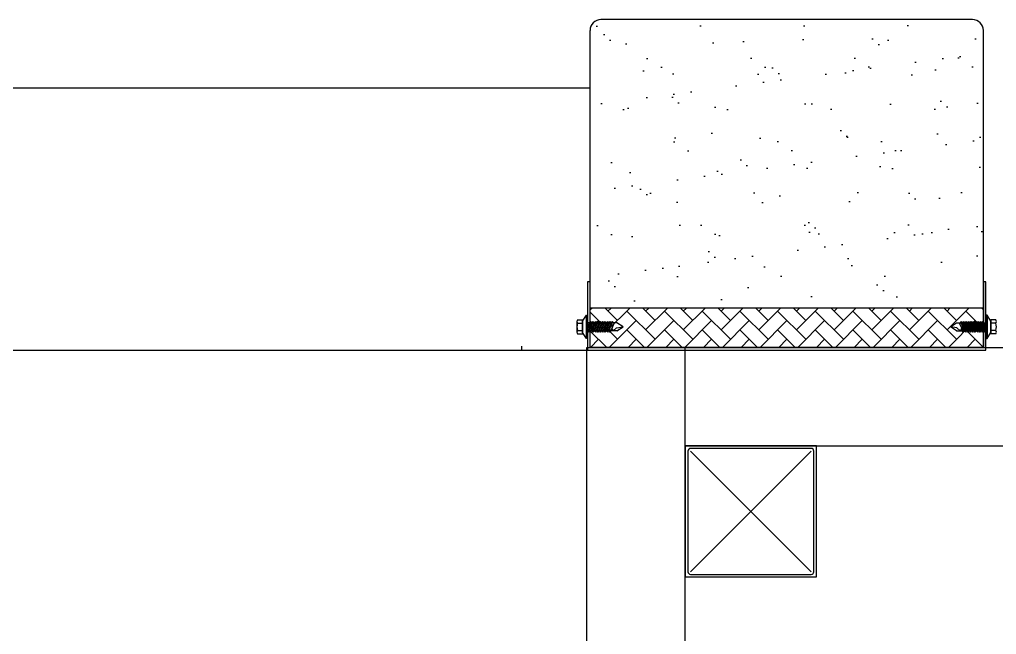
# Model space of a CAD drawing. Header units: millimetres. Extents: x 1448 to 104164, y -19509 to -89.
# Drawn here: x 4765 to 5510, y -11911 to -11442 of the extents above; entities that cross this region are included whole.
import ezdxf

# ---------------------------------------------------------------- set-up
doc = ezdxf.new("R2010")
doc.units = ezdxf.units.MM
doc.header["$LTSCALE"] = 60
doc.header["$MEASUREMENT"] = 0
doc.layers.get('0').update_dxf_attribs({"linetype": 'CONTINUOUS'})
for name, color, linetype in [('8', 8, 'CONTINUOUS'), ('BOLT', 8, 'CONTINUOUS'), ('dockseal', 50, 'CONTINUOUS'), ('FIN(패널-T75 글라스울)', 6, 'CONTINUOUS'), ('OVERHEAD DOOR - ETC', 252, 'CONTINUOUS'), ('오버헤드 FR', 7, 'CONTINUOUS'), ('외형선', 3, 'CONTINUOUS')]:
    doc.layers.add(name, color=color, linetype=linetype)

msp = doc.modelspace()

# ---------------------------------------------------------------- hatches: boundary and pattern name
at = {"ltscale": 0.002}
h = msp.add_hatch(dxfattribs=at)
h.set_pattern_fill('AR-SAND', color=8, angle=180, style=0)
h.set_pattern_definition([(217.5, (21377138.33, -50966502.23), (1.600031296, -48.941323733), [0, -38.608, 0, -43.18, 0, -41.275]), (187.5, (21377138.33, -50966502.23), (-44.95232831, -71.68251006), [0, -20.828, 0, -34.798, 0, -13.335]), (147.5, (21377169.573, -50966502.23), (-79.099237024, -0.143718468), [0, -12.7, 0, -45.72, 0, -59.69]), (137.5, (21377169.57, -50966502.23), (-76.35564525, -22.292932326), [0, -6.35, 0, -29.972, 0, -34.29])])
h.paths.add_polyline_path([(5491.87, -11441.94, -0.414214), (5500.2, -11450.27), (5500.2, -11661.94), (5200.2, -11661.94), (5200.2, -11450.27, -0.414214), (5208.53, -11441.94)])
h = msp.add_hatch(dxfattribs=at)
h.set_pattern_fill('AR-HBONE', color=8, scale=0.1, angle=180, style=0)
h.set_pattern_definition([(225, (21376204.686, -50966377.403), (-7e-15, -14.3684097937), [30.48, -10.16]), (315, (21376197.502, -50966384.587), (-7e-15, -14.3684097937), [30.48, -10.16])])
h.paths.add_polyline_path([(5500.2, -11661.94), (5200.2, -11661.94), (5200.2, -11691.94), (5500.2, -11691.94)])

# ---------------------------------------------------------------- linework, layer by layer
msp.add_line((5147.87, -11693.94), (5199.87, -11693.94))
at = {"color": 8, "ltscale": 0.002}
msp.add_lwpolyline([(5200.2, -11641.94), (5198.2, -11641.94), (5198.2, -11693.94), (5502.2, -11693.94), (5502.2, -11641.94), (5500.2, -11641.94), (5500.2, -11691.94), (5200.2, -11691.94)], close=True, dxfattribs=at)
at = {"color": 8}
msp.add_lwpolyline([(5500.2, -11661.94), (5500.2, -11691.94), (5200.2, -11691.94), (5200.2, -11661.94)], dxfattribs=at)
at = {"layer": '8'}
for p, q in [((2895.87, -11493.94), (5200.2, -11493.94)), ((2895.87, -11493.94), (5200.2, -11493.94)), ((2897.87, -11693.94), (5197.87, -11693.94)), ((2897.87, -11693.94), (5197.87, -11693.94))]:
    msp.add_line(p, q, dxfattribs=at)
at = {"layer": 'BOLT', "color": 8}
for p, q in [((5190.2, -11672.17), (5190.2, -11680.31)), ((5190.7, -11670.99), (5194.4, -11670.99)), ((5190.7, -11673.53), (5194.4, -11673.53)), ((5194.4, -11670.99), (5194.4, -11681.49)), ((5200.6, -11672.09), (5198.2, -11678)), ((5199.8, -11673.09), (5198.2, -11673.09)), ((5202.43, -11672.09), (5199.02, -11680.39)), ((5202.43, -11672.09), (5199.02, -11680.39)), ((5201.63, -11673.09), (5200.6, -11673.09)), ((5204.27, -11672.09), (5200.85, -11680.39)), ((5204.27, -11672.09), (5200.85, -11680.39)), ((5203.46, -11673.09), (5202.43, -11673.09)), ((5206.1, -11672.09), (5202.68, -11680.39)), ((5206.1, -11672.09), (5202.68, -11680.39)), ((5205.29, -11673.09), (5204.27, -11673.09)), ((5207.93, -11672.09), (5204.51, -11680.39)), ((5207.93, -11672.09), (5204.51, -11680.39)), ((5207.13, -11673.09), (5206.1, -11673.09)), ((5209.76, -11672.09), (5206.35, -11680.39)), ((5209.76, -11672.09), (5206.35, -11680.39)), ((5208.96, -11673.09), (5207.93, -11673.09)), ((5211.6, -11672.09), (5208.18, -11680.39)), ((5211.6, -11672.09), (5208.18, -11680.39)), ((5210.79, -11673.09), (5209.76, -11673.09)), ((5213.43, -11672.09), (5210.01, -11680.39)), ((5213.43, -11672.09), (5210.01, -11680.39)), ((5212.63, -11673.09), (5211.6, -11673.09)), ((5215.26, -11672.09), (5211.85, -11680.39)), ((5215.26, -11672.09), (5211.85, -11680.39)), ((5214.46, -11673.09), (5213.43, -11673.09)), ((5217.1, -11672.09), (5213.68, -11680.39)), ((5217.1, -11672.09), (5213.68, -11680.39)), ((5216.29, -11673.09), (5215.26, -11673.09)), ((5220.57, -11673.09), (5217.1, -11673.09)), ((5479.83, -11673.09), (5483.3, -11673.09)), ((5483.3, -11672.09), (5486.72, -11680.39)), ((5483.3, -11672.09), (5486.72, -11680.39)), ((5484.11, -11673.09), (5485.14, -11673.09)), ((5485.14, -11672.09), (5488.55, -11680.39)), ((5485.14, -11672.09), (5488.55, -11680.39)), ((5485.94, -11673.09), (5486.97, -11673.09)), ((5486.97, -11672.09), (5490.39, -11680.39)), ((5486.97, -11672.09), (5490.39, -11680.39)), ((5487.77, -11673.09), (5488.8, -11673.09)), ((5488.8, -11672.09), (5492.22, -11680.39)), ((5488.8, -11672.09), (5492.22, -11680.39)), ((5489.61, -11673.09), (5490.63, -11673.09)), ((5490.63, -11672.09), (5494.05, -11680.39)), ((5490.63, -11672.09), (5494.05, -11680.39)), ((5491.44, -11673.09), (5492.47, -11673.09)), ((5492.47, -11672.09), (5495.89, -11680.39)), ((5492.47, -11672.09), (5495.89, -11680.39)), ((5493.27, -11673.09), (5494.3, -11673.09)), ((5494.3, -11672.09), (5497.72, -11680.39)), ((5494.3, -11672.09), (5497.72, -11680.39)), ((5495.1, -11673.09), (5496.13, -11673.09)), ((5496.13, -11672.09), (5499.55, -11680.39)), ((5496.13, -11672.09), (5499.55, -11680.39)), ((5496.94, -11673.09), (5497.97, -11673.09)), ((5497.97, -11672.09), (5501.38, -11680.39)), ((5497.97, -11672.09), (5501.38, -11680.39)), ((5498.77, -11673.09), (5499.8, -11673.09)), ((5499.8, -11672.09), (5502.2, -11678)), ((5500.6, -11673.09), (5502.2, -11673.09)), ((5506, -11670.99), (5506, -11681.49)), ((5509.7, -11670.99), (5506, -11670.99)), ((5509.7, -11673.53), (5506, -11673.53)), ((5190.7, -11678.96), (5194.4, -11678.96)), ((5190.7, -11681.49), (5194.4, -11681.49)), ((5199.02, -11679.39), (5198.2, -11679.39)), ((5200.85, -11679.39), (5199.82, -11679.39)), ((5202.68, -11679.39), (5201.65, -11679.39)), ((5204.51, -11679.39), (5203.49, -11679.39)), ((5206.35, -11679.39), (5205.32, -11679.39)), ((5208.18, -11679.39), (5207.15, -11679.39)), ((5210.01, -11679.39), (5208.98, -11679.39)), ((5211.85, -11679.39), (5210.82, -11679.39)), ((5213.68, -11679.39), (5212.65, -11679.39)), ((5215.51, -11679.39), (5214.48, -11679.39)), ((5216.75, -11677.38), (5215.51, -11680.39)), ((5216.75, -11677.38), (5215.51, -11680.39)), ((5220.57, -11679.39), (5216.32, -11679.39)), ((5479.83, -11679.39), (5484.08, -11679.39)), ((5483.65, -11677.38), (5484.89, -11680.39)), ((5483.65, -11677.38), (5484.89, -11680.39)), ((5484.89, -11679.39), (5485.92, -11679.39)), ((5486.72, -11679.39), (5487.75, -11679.39)), ((5488.55, -11679.39), (5489.58, -11679.39)), ((5490.39, -11679.39), (5491.42, -11679.39)), ((5492.22, -11679.39), (5493.25, -11679.39)), ((5494.05, -11679.39), (5495.08, -11679.39)), ((5495.89, -11679.39), (5496.91, -11679.39)), ((5497.72, -11679.39), (5498.75, -11679.39)), ((5499.55, -11679.39), (5500.58, -11679.39)), ((5501.38, -11679.39), (5502.2, -11679.39)), ((5509.7, -11678.96), (5506, -11678.96)), ((5509.7, -11681.49), (5506, -11681.49))]:
    msp.add_line(p, q, dxfattribs=at)
for points in [[(5194.4, -11680.54), (5194.4, -11671.94), (5197.4, -11667.24), (5197.4, -11685.24)], [(5197.4, -11685.24), (5197.4, -11667.24), (5198.2, -11667.24), (5198.2, -11685.24)], [(5503, -11685.24), (5503, -11667.24), (5502.2, -11667.24), (5502.2, -11685.24)], [(5506, -11680.54), (5506, -11671.94), (5503, -11667.24), (5503, -11685.24)], [(5199.02, -11680.39), (5199.82, -11679.39), (5202.43, -11673.09), (5202.43, -11672.09), (5201.63, -11673.09), (5199.02, -11679.39)], [(5200.85, -11680.39), (5201.65, -11679.39), (5204.27, -11673.09), (5204.27, -11672.09), (5203.46, -11673.09), (5200.85, -11679.39)], [(5202.68, -11680.39), (5203.49, -11679.39), (5206.1, -11673.09), (5206.1, -11672.09), (5205.29, -11673.09), (5202.68, -11679.39)], [(5204.51, -11680.39), (5205.32, -11679.39), (5207.93, -11673.09), (5207.93, -11672.09), (5207.13, -11673.09), (5204.51, -11679.39)], [(5206.35, -11680.39), (5207.15, -11679.39), (5209.76, -11673.09), (5209.76, -11672.09), (5208.96, -11673.09), (5206.35, -11679.39)], [(5208.18, -11680.39), (5208.98, -11679.39), (5211.6, -11673.09), (5211.6, -11672.09), (5210.79, -11673.09), (5208.18, -11679.39)], [(5210.01, -11680.39), (5210.82, -11679.39), (5213.43, -11673.09), (5213.43, -11672.09), (5212.63, -11673.09), (5210.01, -11679.39)], [(5211.85, -11680.39), (5212.65, -11679.39), (5215.26, -11673.09), (5215.26, -11672.09), (5214.46, -11673.09), (5211.85, -11679.39)], [(5213.68, -11680.39), (5214.48, -11679.39), (5217.1, -11673.09), (5217.1, -11672.09), (5216.29, -11673.09), (5213.68, -11679.39)], [(5486.72, -11680.39), (5485.92, -11679.39), (5483.3, -11673.09), (5483.3, -11672.09), (5484.11, -11673.09), (5486.72, -11679.39)], [(5488.55, -11680.39), (5487.75, -11679.39), (5485.14, -11673.09), (5485.14, -11672.09), (5485.94, -11673.09), (5488.55, -11679.39)], [(5490.39, -11680.39), (5489.58, -11679.39), (5486.97, -11673.09), (5486.97, -11672.09), (5487.77, -11673.09), (5490.39, -11679.39)], [(5492.22, -11680.39), (5491.42, -11679.39), (5488.8, -11673.09), (5488.8, -11672.09), (5489.61, -11673.09), (5492.22, -11679.39)], [(5494.05, -11680.39), (5493.25, -11679.39), (5490.63, -11673.09), (5490.63, -11672.09), (5491.44, -11673.09), (5494.05, -11679.39)], [(5495.89, -11680.39), (5495.08, -11679.39), (5492.47, -11673.09), (5492.47, -11672.09), (5493.27, -11673.09), (5495.89, -11679.39)], [(5497.72, -11680.39), (5496.91, -11679.39), (5494.3, -11673.09), (5494.3, -11672.09), (5495.1, -11673.09), (5497.72, -11679.39)], [(5499.55, -11680.39), (5498.75, -11679.39), (5496.13, -11673.09), (5496.13, -11672.09), (5496.94, -11673.09), (5499.55, -11679.39)], [(5501.38, -11680.39), (5500.58, -11679.39), (5497.97, -11673.09), (5497.97, -11672.09), (5498.77, -11673.09), (5501.38, -11679.39)], [(5215.51, -11680.39), (5216.32, -11679.39), (5216.75, -11678.38), (5216.75, -11677.38), (5215.95, -11678.38), (5215.51, -11679.39)], [(5484.89, -11680.39), (5484.08, -11679.39), (5483.65, -11678.38), (5483.65, -11677.38), (5484.45, -11678.38), (5484.89, -11679.39)]]:
    msp.add_lwpolyline(points, close=True, dxfattribs=at)
for points in [[(5198.2, -11678.88), (5200.6, -11673.09), (5200.6, -11672.09), (5199.8, -11673.09), (5198.2, -11676.94)], [(5201, -11673.09), (5200.6, -11672.09), (5201.4, -11673.09)], [(5202.83, -11673.09), (5202.43, -11672.09), (5203.24, -11673.09)], [(5204.67, -11673.09), (5204.27, -11672.09), (5205.07, -11673.09)], [(5206.5, -11673.09), (5206.1, -11672.09), (5206.9, -11673.09)], [(5208.33, -11673.09), (5207.93, -11672.09), (5208.74, -11673.09)], [(5210.17, -11673.09), (5209.76, -11672.09), (5210.57, -11673.09)], [(5212, -11673.09), (5211.6, -11672.09), (5212.4, -11673.09)], [(5213.83, -11673.09), (5213.43, -11672.09), (5214.23, -11673.09)], [(5215.67, -11673.09), (5215.26, -11672.09), (5216.07, -11673.09)], [(5218.53, -11673.09), (5216.72, -11677.38), (5217.89, -11679.39), (5220.4, -11676.97), (5225.37, -11676.24)], [(5217.5, -11673.09), (5217.1, -11672.09), (5217.9, -11673.09)], [(5220.57, -11679.39), (5225.37, -11676.24), (5220.57, -11673.09)], [(5481.87, -11673.09), (5483.68, -11677.38), (5482.5, -11679.39), (5480, -11676.97), (5475.03, -11676.24)], [(5479.83, -11679.39), (5475.03, -11676.24), (5479.83, -11673.09)], [(5482.9, -11673.09), (5483.3, -11672.09), (5482.5, -11673.09)], [(5484.73, -11673.09), (5485.14, -11672.09), (5484.33, -11673.09)], [(5486.57, -11673.09), (5486.97, -11672.09), (5486.16, -11673.09)], [(5488.4, -11673.09), (5488.8, -11672.09), (5488, -11673.09)], [(5490.23, -11673.09), (5490.63, -11672.09), (5489.83, -11673.09)], [(5492.07, -11673.09), (5492.47, -11672.09), (5491.66, -11673.09)], [(5493.9, -11673.09), (5494.3, -11672.09), (5493.5, -11673.09)], [(5495.73, -11673.09), (5496.13, -11672.09), (5495.33, -11673.09)], [(5497.56, -11673.09), (5497.97, -11672.09), (5497.16, -11673.09)], [(5499.4, -11673.09), (5499.8, -11672.09), (5499, -11673.09)], [(5502.2, -11678.88), (5499.8, -11673.09), (5499.8, -11672.09), (5500.6, -11673.09), (5502.2, -11676.94)], [(5198.61, -11679.39), (5199.02, -11680.39), (5198.21, -11679.39)], [(5200.45, -11679.39), (5200.85, -11680.39), (5200.04, -11679.39)], [(5202.28, -11679.39), (5202.68, -11680.39), (5201.88, -11679.39)], [(5204.11, -11679.39), (5204.51, -11680.39), (5203.71, -11679.39)], [(5205.94, -11679.39), (5206.35, -11680.39), (5205.54, -11679.39)], [(5207.78, -11679.39), (5208.18, -11680.39), (5207.38, -11679.39)], [(5209.61, -11679.39), (5210.01, -11680.39), (5209.21, -11679.39)], [(5211.44, -11679.39), (5211.85, -11680.39), (5211.04, -11679.39)], [(5213.28, -11679.39), (5213.68, -11680.39), (5212.87, -11679.39)], [(5215.11, -11679.39), (5215.51, -11680.39), (5214.71, -11679.39)], [(5485.29, -11679.39), (5484.89, -11680.39), (5485.69, -11679.39)], [(5487.12, -11679.39), (5486.72, -11680.39), (5487.52, -11679.39)], [(5488.96, -11679.39), (5488.55, -11680.39), (5489.36, -11679.39)], [(5490.79, -11679.39), (5490.39, -11680.39), (5491.19, -11679.39)], [(5492.62, -11679.39), (5492.22, -11680.39), (5493.02, -11679.39)], [(5494.45, -11679.39), (5494.05, -11680.39), (5494.86, -11679.39)], [(5496.29, -11679.39), (5495.89, -11680.39), (5496.69, -11679.39)], [(5498.12, -11679.39), (5497.72, -11680.39), (5498.52, -11679.39)], [(5499.95, -11679.39), (5499.55, -11680.39), (5500.36, -11679.39)], [(5501.79, -11679.39), (5501.38, -11680.39), (5502.19, -11679.39)]]:
    msp.add_lwpolyline(points, dxfattribs=at)
for centre, radius, start, end in [((5192.06, -11672.26), 1.86, 136.9662, 223.0338), ((5197.81, -11676.24), 7.61, 159.11949, 200.88051), ((5508.34, -11672.26), 1.86, 316.9662, 43.0338), ((5502.59, -11676.24), 7.61, 339.11949, 20.88051), ((5192.06, -11680.22), 1.86, 136.9662, 223.0338), ((5508.34, -11680.22), 1.86, 316.9662, 43.0338)]:
    msp.add_arc(centre, radius, start, end, dxfattribs=at)
at = {"layer": 'dockseal', "color": 8}
for p, q in [((5491.87, -11441.94), (5208.53, -11441.94)), ((5200.2, -11691.94), (5200.2, -11450.27)), ((5500.2, -11691.94), (5500.2, -11450.27)), ((5500.2, -11661.94), (5200.2, -11661.94))]:
    msp.add_line(p, q, dxfattribs=at)
for centre, start, end in [((5208.53, -11450.27), 90, 180), ((5491.87, -11450.27), 0, 90)]:
    msp.add_arc(centre, 8.33, start, end, dxfattribs=at)
at = {"layer": 'FIN(패널-T75 글라스울)'}
for p, q in [((5197.87, -12166.94), (5197.87, -11691.94)), ((5197.87, -11691.94), (5871.99, -11691.94)), ((5272.87, -12166.94), (5272.87, -11691.94)), ((5272.87, -11766.94), (5871.99, -11766.94))]:
    msp.add_line(p, q, dxfattribs=at)
at = {"layer": 'OVERHEAD DOOR - ETC'}
for p, q in [((5272.87, -11766.94), (5272.87, -11866.94)), ((5274.87, -11770.94), (5274.87, -11862.94))]:
    msp.add_line(p, q, dxfattribs=at)
for centre, start, end in [((5276.87, -11770.94), 90, 180), ((5276.87, -11862.94), 180, 270)]:
    msp.add_arc(centre, 2, start, end, dxfattribs=at)
at = {"layer": '오버헤드 FR'}
for p, q in [((5276.87, -11862.94), (5368.87, -11770.94)), ((5368.87, -11862.94), (5276.87, -11770.94))]:
    msp.add_line(p, q, dxfattribs=at)
msp.add_lwpolyline([(5372.87, -11866.94), (5372.87, -11766.94), (5272.87, -11766.94), (5272.87, -11866.94)], close=True, dxfattribs=at)
msp.add_lwpolyline([(5370.87, -11862.94), (5370.87, -11770.94, 0.414214), (5368.87, -11768.94), (5276.87, -11768.94, 0.414214), (5274.87, -11770.94), (5274.87, -11862.94, 0.414214), (5276.87, -11864.94), (5368.87, -11864.94, 0.414214)], format="xyb", close=True, dxfattribs=at)
at = {"layer": '외형선', "color": 8}
msp.add_line((5147.87, -11690.94), (5147.87, -11693.94), dxfattribs=at)

doc.saveas('drawing.dxf')
